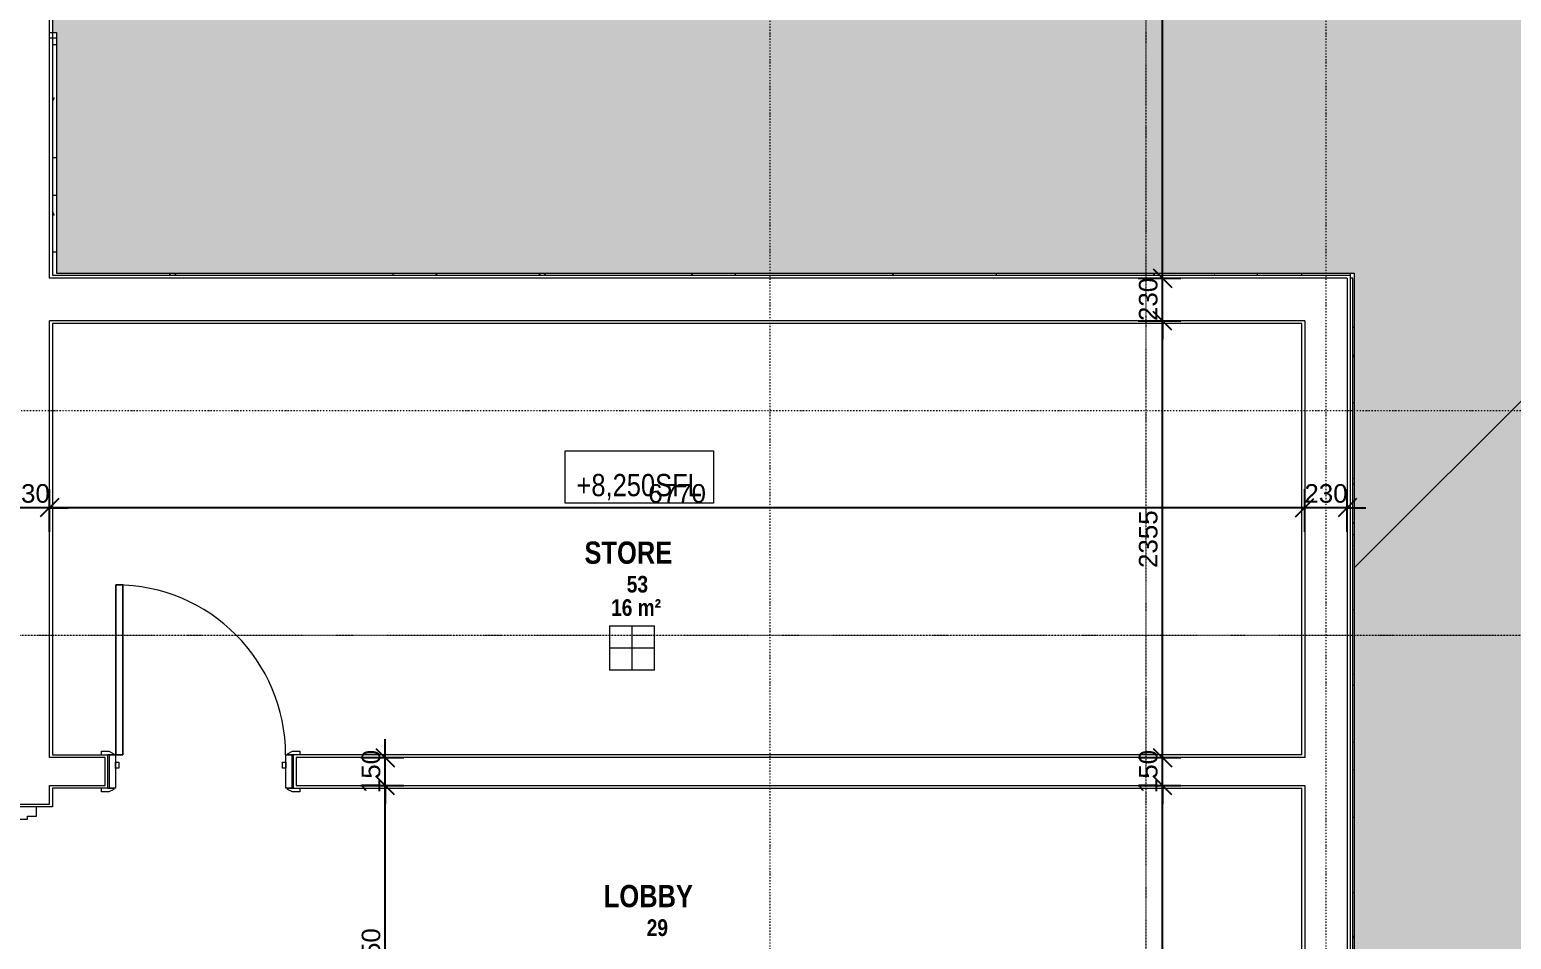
# Model space of a CAD drawing. Header units: millimetres. Extents: x -21051 to 202668, y -15646 to 13691.
# Drawn here: x 128774 to 136766, y -1144 to 3760 of the extents above; entities that cross this region are included whole.
import ezdxf

# ---------------------------------------------------------------- set-up
doc = ezdxf.new("R2010")
doc.units = ezdxf.units.MM
doc.linetypes.add('Dash dot', pattern=[15.875, 6.35, -4.7625, 0, -4.7625])
doc.linetypes.add('TD_Level Line', pattern=[8, 4, -2, 0, -2])
for name, color, linetype, lineweight in [('A-ANNO-DIMS', 211, 'Continuous', 9), ('A-AREA-IDEN', 2, 'Continuous', 9), ('A-DETL-MBND', 5, 'Continuous', 5), ('A-DOOR', 31, 'Continuous', 5), ('A-DOOR-FRAM', 31, 'Continuous', 5), ('A-FLOR', 192, 'Continuous', 5), ('A-ROOF', 132, 'Continuous', 5), ('A-ROOF-PATT', 132, 'Continuous', 5), ('A-WALL', 113, 'Continuous', 5), ('G-ANNO-DIMS', 111, 'Continuous', 9), ('G-ANNO-SYMB', 111, 'Continuous', 9), ('I-WALL', 2, 'Continuous', 5), ('S-GRID', 1, 'Continuous', 9)]:
    doc.layers.add(name, color=color, linetype=linetype, lineweight=lineweight)
doc.layers.get('0').off()
doc.styles.add('Arial Narrow_1', font='ARIALN.TTF', dxfattribs={"height": 120})
doc.styles.add('Arial Narrow_B', font='ARIALNB.TTF', dxfattribs={"height": 90})
doc.styles.add('Arial Narrow_B_1', font='ARIALNB.TTF', dxfattribs={"height": 120})
doc.styles.add('Arial_3', font='arial.ttf', dxfattribs={"height": 100})
doc.dimstyles.new('Arial_1_0', dxfattribs={"dimscale": 304.8, "dimtxt": 102.02594, "dimasz": 0.328084, "dimexe": 0.328084, "dimexo": 0.0625, "dimgap": 0.082021, "dimtad": 1, "dimdec": 0, "dimzin": 0, "dimdsep": 46, "dimtxsty": 'Arial_3', "dimblk1": 'OBLIQUE', "dimblk2": 'OBLIQUE', "dimsah": 1, "dimcen": 0.09, "dimdle": 0.328084, "dimazin": 0, "dimtfac": 1, "dimtdec": 4, "dimtix": 1, "dimtmove": 0, "dimatfit": 3, "dimfxl": 0.492126, "dimfxlon": 1, "dimtvp": 1, "dimtolj": 1, "dimtzin": 0, "dimarcsym": 2})
pattern_1 = [(0, (124733.37, -5362.75), (406.4, 101.6), [33.528, -271.272, 33.528, -271.272, -1625.6]), (0, (124733.37, -5362.75), (406.4, 101.6), [-609.6, 33.528, -576.072, 33.528, -271.272, -711.2]), (0, (124733.37, -5362.75), (406.4, 101.6), [-1524, 33.528, -169.672, 33.528, -474.472]), (120, (124885.77, -5311.95), (-291.1882, 301.1527), [33.528, -271.272, 33.528, -1896.872]), (120, (124885.77, -5311.95), (-291.1882, 301.1527), [-338.328, -271.272, 33.528, -576.072, -1016]), (120, (124885.77, -5311.95), (-291.1882, 301.1527), [-1219.2, 33.528, -271.272, 33.528, -677.672]), (120, (124885.77, -5311.95), (-291.1882, 301.1527), [-1557.528, -169.672, 33.528, -474.472]), (240, (124936.57, -5108.75), (-115.2118, -402.7527), [33.528, -271.272, 33.528, -1896.872]), (240, (124936.57, -5108.75), (-115.2118, -402.7527), [-338.328, -271.272, 33.528, -576.072, -1016]), (240, (124936.57, -5108.75), (-115.2118, -402.7527), [-1219.2, 33.528, -271.272, 33.528, -677.672]), (240, (124936.57, -5108.75), (-115.2118, -402.7527), [-1557.528, -169.672, 33.528, -474.472])]

# ---------------------------------------------------------------- blocks, each defined once
blk = doc.blocks.new('Doors_IntSgl - 1000x2700mm-1230373-02_Pent floor')
at = {"layer": 'A-DOOR'}
for p, q in [((-535, 110), (-495, 110)), ((-535, 90), (-535, 110)), ((-465, 90), (-500, 90)), ((-495, 110), (-469, 96)), ((500, 90), (465, 90)), ((469, 96), (495, 110)), ((495, 110), (535, 110)), ((535, 110), (535, 90)), ((-535, -110), (-535, -90)), ((-495, -110), (-535, -110)), ((-500, -90), (-465, -90)), ((-469, -96), (-495, -110)), ((420, -90), (458, -90)), ((420, -1006), (420, -90)), ((420, -90), (420, -1006)), ((458, -90), (420, -90)), ((458, -90), (458, -1006)), ((458, -1006), (458, -90)), ((465, -90), (500, -90)), ((495, -110), (469, -96)), ((535, -110), (495, -110)), ((535, -90), (535, -110)), ((458, -1006), (420, -1006)), ((420, -1006), (458, -1006))]:
    blk.add_line(p, q, dxfattribs=at)
for centre, radius, start, end in [((-473, 89), 8.06, 7.12502, 60.25512), ((473, 89), 8.06, 119.74488, 172.87498), ((-473, -89), 8.06, 299.74488, 352.87498), ((-473, -89), 8.06, 299.74488, 352.87498), ((458, -90), 916, 180, 270), ((473, -89), 8.06, 187.12502, 240.25512), ((473, -89), 8.06, 187.12502, 240.25512)]:
    blk.add_arc(centre, radius, start, end, dxfattribs=at)
at = {"layer": 'A-DOOR-FRAM'}
for p, q in [((-492, 90), (-460, 90)), ((-492, -90), (-492, 90)), ((-460, 90), (-460, -90)), ((460, 90), (492, 90)), ((460, -90), (460, 90)), ((492, 90), (492, -90)), ((-460, -18), (-441, -18)), ((-460, -50), (-460, -18)), ((-441, -50), (-460, -50)), ((-441, -18), (-441, -50)), ((441, -18), (460, -18)), ((441, -50), (441, -18)), ((460, -50), (441, -50)), ((460, -18), (460, -50)), ((-460, -90), (-492, -90)), ((492, -90), (460, -90))]:
    blk.add_line(p, q, dxfattribs=at)
blk = doc.blocks.new('M_Door-Passage-Uneven-Flush - 1350 x 2000mm-1230447-02_Pent floor')
at = {"layer": 'A-DOOR'}
for p, q in [((-750, 111.35), (-750, 1161.35)), ((-750, 1161.35), (-705, 1161.35)), ((-705, 1161.35), (-705, 111.35)), ((750, 561.35), (705, 561.35)), ((705, 561.35), (705, 111.35)), ((750, 111.35), (750, 561.35)), ((-705, 111.35), (-750, 111.35)), ((705, 111.35), (750, 111.35))]:
    blk.add_line(p, q, dxfattribs=at)
for centre, radius, start, end in [((-750, 111.35), 1050, 0, 90), ((750, 111.35), 450, 90, 180)]:
    blk.add_arc(centre, radius, start, end, dxfattribs=at)
at = {"layer": 'A-DOOR-FRAM'}
for p, q in [((-750, 111.35), (-800, 111.35)), ((-800, 111.35), (-800, -38.65)), ((-750, 61.5875), (-750, 111.35)), ((750, 111.35), (750, 61.5875)), ((800, 111.35), (750, 111.35)), ((800, -38.65), (800, 111.35)), ((-734.125, 61.5875), (-750, 61.5875)), ((-750, -38.65), (-750, 10.5625)), ((-750, 10.5625), (-734.125, 10.5625)), ((-734.125, 10.5625), (-734.125, 61.5875)), ((750, 61.5875), (734.125, 61.5875)), ((734.125, 61.5875), (734.125, 10.5625)), ((734.125, 10.5625), (750, 10.5625)), ((750, 10.5625), (750, -38.65)), ((-800, -38.65), (-750, -38.65)), ((750, -38.65), (800, -38.65))]:
    blk.add_line(p, q, dxfattribs=at)
blk = doc.blocks.new('Room Tag B - Medium_rfaX - Name and Number-1261570-02_Pent floor')
at = {"layer": 'A-AREA-IDEN'}
for p, q in [((-2.752, -5.004), (-2.752, -2.604)), ((-2.752, -2.604), (-0.352, -2.604)), ((-1.552, -2.604), (-1.552, -5.004)), ((-0.352, -2.604), (-0.352, -5.004)), ((-2.752, -3.804), (-0.352, -3.804)), ((-0.352, -5.004), (-2.752, -5.004))]:
    blk.add_line(p, q, dxfattribs=at)
blk = doc.blocks.new('Spot Elevations - _-1243852-02_Pent floor')
at = {"layer": 'G-ANNO-DIMS'}
for p, q in [((-4, 0), (-4, 2.8125)), ((-4, 2.8125), (4, 2.8125)), ((4, 2.8125), (4, 0)), ((4, 0), (-4, 0))]:
    blk.add_line(p, q, dxfattribs=at)
blk = doc.blocks.new('_Oblique')
at = {"color": 0, "linetype": 'ByBlock', "lineweight": -2}
blk.add_line((-0.5, -0.5), (0.5, 0.5), dxfattribs=at)
blk = doc.blocks.new('*D1495')
at = {"layer": 'A-ANNO-DIMS', "color": 0, "lineweight": -2, "transparency": 16777216}
for p, q in [((134884.2, -2939.2), (134884.2, -214.2)), ((134753.2, -314.2), (134984.2, -314.2)), ((134753.2, -2839.2), (134984.2, -2839.2))]:
    blk.add_line(p, q, dxfattribs=at)
at = {"layer": 'Defpoints', "color": 0, "transparency": 16777216}
for p in [(134734.2, -314.2), (134884.2, -314.2), (134734.2, -2839.2)]:
    blk.add_point(p, dxfattribs=at)
at = {"layer": 'A-ANNO-DIMS', "color": 0, "lineweight": -2, "transparency": 16777216, "xscale": 100, "yscale": 100, "zscale": 100}
for p, rotation in [((134884.2, -314.2), 90), ((134884.2, -2839.2), 270)]:
    blk.add_blockref('_Oblique', p, dxfattribs=dict(at, rotation=rotation))
at = {"layer": 'A-ANNO-DIMS', "color": 0, "transparency": 16777216, "insert": (134808.1, -1576.7), "char_height": 100, "width": 369.177, "attachment_point": 5, "rotation": 90, "style": 'Arial_3'}
blk.add_mtext('\\A1;2525', dxfattribs=at)
blk = doc.blocks.new('*D1496')
at = {"layer": 'A-ANNO-DIMS', "color": 0, "lineweight": -2, "transparency": 16777216}
for p, q in [((134884.2, -164.2), (134884.2, -64.2)), ((134753.2, -164.2), (134984.2, -164.2)), ((134884.2, -314.2), (134884.2, -164.2)), ((134753.2, -314.2), (134984.2, -314.2)), ((134884.2, -314.2), (134884.2, -414.2))]:
    blk.add_line(p, q, dxfattribs=at)
at = {"layer": 'Defpoints', "color": 0, "transparency": 16777216}
for p in [(134734.2, -164.2), (134884.2, -164.2), (134734.2, -314.2)]:
    blk.add_point(p, dxfattribs=at)
at = {"layer": 'A-ANNO-DIMS', "color": 0, "lineweight": -2, "transparency": 16777216, "xscale": 100, "yscale": 100, "zscale": 100}
for p, rotation in [((134884.2, -164.2), 270), ((134884.2, -314.2), 90)]:
    blk.add_blockref('_Oblique', p, dxfattribs=dict(at, rotation=rotation))
at = {"layer": 'A-ANNO-DIMS', "color": 0, "transparency": 16777216, "insert": (134808.1, -239.2), "char_height": 100, "width": 276.883, "attachment_point": 5, "rotation": 90, "style": 'Arial_3'}
blk.add_mtext('\\A1;150', dxfattribs=at)
blk = doc.blocks.new('*D1497')
at = {"layer": 'A-ANNO-DIMS', "color": 0, "lineweight": -2, "transparency": 16777216}
for p, q in [((134884.2, -264.2), (134884.2, 2290.8)), ((134753.2, 2190.8), (134984.2, 2190.8)), ((134753.2, -164.2), (134984.2, -164.2))]:
    blk.add_line(p, q, dxfattribs=at)
at = {"layer": 'Defpoints', "color": 0, "transparency": 16777216}
for p in [(134734.2, 2190.8), (134884.2, 2190.8), (134734.2, -164.2)]:
    blk.add_point(p, dxfattribs=at)
at = {"layer": 'A-ANNO-DIMS', "color": 0, "lineweight": -2, "transparency": 16777216, "xscale": 100, "yscale": 100, "zscale": 100}
for p, rotation in [((134884.2, 2190.8), 90), ((134884.2, -164.2), 270)]:
    blk.add_blockref('_Oblique', p, dxfattribs=dict(at, rotation=rotation))
at = {"layer": 'A-ANNO-DIMS', "color": 0, "transparency": 16777216, "insert": (134808.1, 1013.3), "char_height": 100, "width": 369.177, "attachment_point": 5, "rotation": 90, "style": 'Arial_3'}
blk.add_mtext('\\A1;2355', dxfattribs=at)
blk = doc.blocks.new('*D1498')
at = {"layer": 'A-ANNO-DIMS', "color": 0, "lineweight": -2, "transparency": 16777216}
for p, q in [((134884.2, 2420.8), (134884.2, 2520.8)), ((134753.2, 2420.8), (134984.2, 2420.8)), ((134884.2, 2190.8), (134884.2, 2420.8)), ((134753.2, 2190.8), (134984.2, 2190.8)), ((134884.2, 2190.8), (134884.2, 2090.8))]:
    blk.add_line(p, q, dxfattribs=at)
at = {"layer": 'Defpoints', "color": 0, "transparency": 16777216}
for p in [(134734.2, 2420.8), (134884.2, 2420.8), (134734.2, 2190.8)]:
    blk.add_point(p, dxfattribs=at)
at = {"layer": 'A-ANNO-DIMS', "color": 0, "lineweight": -2, "transparency": 16777216, "xscale": 100, "yscale": 100, "zscale": 100}
for p, rotation in [((134884.2, 2420.8), 270), ((134884.2, 2190.8), 90)]:
    blk.add_blockref('_Oblique', p, dxfattribs=dict(at, rotation=rotation))
at = {"layer": 'A-ANNO-DIMS', "color": 0, "transparency": 16777216, "insert": (134808.1, 2305.8), "char_height": 100, "width": 276.883, "attachment_point": 5, "rotation": 90, "style": 'Arial_3'}
blk.add_mtext('\\A1;230', dxfattribs=at)
blk = doc.blocks.new('*D1499')
at = {"layer": 'A-ANNO-DIMS', "color": 0, "lineweight": -2, "transparency": 16777216}
for p, q in [((134884.2, 2320.8), (134884.2, 7520.8)), ((134753.2, 7420.8), (134984.2, 7420.8)), ((134753.2, 2420.8), (134984.2, 2420.8))]:
    blk.add_line(p, q, dxfattribs=at)
at = {"layer": 'Defpoints', "color": 0, "transparency": 16777216}
for p in [(134734.2, 7420.8), (134884.2, 7420.8), (134734.2, 2420.8)]:
    blk.add_point(p, dxfattribs=at)
at = {"layer": 'A-ANNO-DIMS', "color": 0, "lineweight": -2, "transparency": 16777216, "xscale": 100, "yscale": 100, "zscale": 100}
for p, rotation in [((134884.2, 7420.8), 90), ((134884.2, 2420.8), 270)]:
    blk.add_blockref('_Oblique', p, dxfattribs=dict(at, rotation=rotation))
at = {"layer": 'A-ANNO-DIMS', "color": 0, "transparency": 16777216, "insert": (134808.1, 4920.8), "char_height": 100, "width": 369.177, "attachment_point": 5, "rotation": 90, "style": 'Arial_3'}
blk.add_mtext('\\A1;5000', dxfattribs=at)
blk = doc.blocks.new('*D1504')
at = {"layer": 'A-ANNO-DIMS', "color": 0, "lineweight": -2, "transparency": 16777216}
for p, q in [((130692, -2264.2), (130692, -214.2)), ((130561.1, -314.2), (130792, -314.2)), ((130561.1, -2164.2), (130792, -2164.2))]:
    blk.add_line(p, q, dxfattribs=at)
at = {"layer": 'Defpoints', "color": 0, "transparency": 16777216}
for p in [(130542, -314.2), (130692, -314.2), (130542, -2164.2)]:
    blk.add_point(p, dxfattribs=at)
at = {"layer": 'A-ANNO-DIMS', "color": 0, "lineweight": -2, "transparency": 16777216, "xscale": 100, "yscale": 100, "zscale": 100}
for p, rotation in [((130692, -314.2), 90), ((130692, -2164.2), 270)]:
    blk.add_blockref('_Oblique', p, dxfattribs=dict(at, rotation=rotation))
at = {"layer": 'A-ANNO-DIMS', "color": 0, "transparency": 16777216, "insert": (130616, -1239.2), "char_height": 100, "width": 369.177, "attachment_point": 5, "rotation": 90, "style": 'Arial_3'}
blk.add_mtext('\\A1;1850', dxfattribs=at)
blk = doc.blocks.new('*D1505')
at = {"layer": 'A-ANNO-DIMS', "color": 0, "lineweight": -2, "transparency": 16777216}
for p, q in [((130692, -164.2), (130692, -64.2)), ((130561.1, -164.2), (130792, -164.2)), ((130692, -314.2), (130692, -164.2)), ((130561.1, -314.2), (130792, -314.2)), ((130692, -314.2), (130692, -414.2))]:
    blk.add_line(p, q, dxfattribs=at)
at = {"layer": 'Defpoints', "color": 0, "transparency": 16777216}
for p in [(130542, -164.2), (130692, -164.2), (130542, -314.2)]:
    blk.add_point(p, dxfattribs=at)
at = {"layer": 'A-ANNO-DIMS', "color": 0, "lineweight": -2, "transparency": 16777216, "xscale": 100, "yscale": 100, "zscale": 100}
for p, rotation in [((130692, -164.2), 270), ((130692, -314.2), 90)]:
    blk.add_blockref('_Oblique', p, dxfattribs=dict(at, rotation=rotation))
at = {"layer": 'A-ANNO-DIMS', "color": 0, "transparency": 16777216, "insert": (130616, -239.2), "char_height": 100, "width": 276.883, "attachment_point": 5, "rotation": 90, "style": 'Arial_3'}
blk.add_mtext('\\A1;150', dxfattribs=at)
blk = doc.blocks.new('*D1380')
at = {"layer": 'A-ANNO-DIMS', "color": 0, "lineweight": -2, "transparency": 16777216}
for p, q in [((135651.6, 1052.3), (135651.6, 1283.2)), ((135881.6, 1052.3), (135881.6, 1283.2)), ((135651.6, 1183.2), (135551.6, 1183.2)), ((135881.6, 1183.2), (135651.6, 1183.2)), ((135881.6, 1183.2), (135981.6, 1183.2))]:
    blk.add_line(p, q, dxfattribs=at)
at = {"layer": 'Defpoints', "color": 0, "transparency": 16777216}
for p in [(135651.6, 1183.2), (135651.6, 1033.2), (135881.6, 1033.2)]:
    blk.add_point(p, dxfattribs=at)
at = {"layer": 'A-ANNO-DIMS', "color": 0, "lineweight": -2, "transparency": 16777216, "xscale": 100, "yscale": 100, "zscale": 100}
blk.add_blockref('_Oblique', (135651.6, 1183.2), dxfattribs=at)
at = {"layer": 'A-ANNO-DIMS', "color": 0, "lineweight": -2, "transparency": 16777216, "xscale": 100, "yscale": 100, "zscale": 100, "rotation": 180}
blk.add_blockref('_Oblique', (135881.6, 1183.2), dxfattribs=at)
at = {"layer": 'A-ANNO-DIMS', "color": 0, "transparency": 16777216, "insert": (135766.6, 1259.3), "char_height": 100, "width": 276.883, "attachment_point": 5, "style": 'Arial_3'}
blk.add_mtext('\\A1;230', dxfattribs=at)
blk = doc.blocks.new('*D1381')
at = {"layer": 'A-ANNO-DIMS', "color": 0, "lineweight": -2, "transparency": 16777216}
for p, q in [((128881.6, 1052.3), (128881.6, 1283.2)), ((135651.6, 1052.3), (135651.6, 1283.2)), ((135751.6, 1183.2), (128781.6, 1183.2))]:
    blk.add_line(p, q, dxfattribs=at)
at = {"layer": 'Defpoints', "color": 0, "transparency": 16777216}
for p in [(128881.6, 1183.2), (128881.6, 1033.2), (135651.6, 1033.2)]:
    blk.add_point(p, dxfattribs=at)
at = {"layer": 'A-ANNO-DIMS', "color": 0, "lineweight": -2, "transparency": 16777216, "xscale": 100, "yscale": 100, "zscale": 100, "rotation": 180}
blk.add_blockref('_Oblique', (128881.6, 1183.2), dxfattribs=at)
at = {"layer": 'A-ANNO-DIMS', "color": 0, "lineweight": -2, "transparency": 16777216, "xscale": 100, "yscale": 100, "zscale": 100}
blk.add_blockref('_Oblique', (135651.6, 1183.2), dxfattribs=at)
at = {"layer": 'A-ANNO-DIMS', "color": 0, "transparency": 16777216, "insert": (132266.6, 1259.3), "char_height": 100, "width": 369.177, "attachment_point": 5, "style": 'Arial_3'}
blk.add_mtext('\\A1;6770', dxfattribs=at)
blk = doc.blocks.new('*D1382')
at = {"layer": 'A-ANNO-DIMS', "color": 0, "lineweight": -2, "transparency": 16777216}
for p, q in [((128651.6, 1052.3), (128651.6, 1283.2)), ((128881.6, 1052.3), (128881.6, 1283.2)), ((128651.6, 1183.2), (128551.6, 1183.2)), ((128881.6, 1183.2), (128651.6, 1183.2)), ((128881.6, 1183.2), (128981.6, 1183.2))]:
    blk.add_line(p, q, dxfattribs=at)
at = {"layer": 'Defpoints', "color": 0, "transparency": 16777216}
for p in [(128651.6, 1183.2), (128651.6, 1033.2), (128881.6, 1033.2)]:
    blk.add_point(p, dxfattribs=at)
at = {"layer": 'A-ANNO-DIMS', "color": 0, "lineweight": -2, "transparency": 16777216, "xscale": 100, "yscale": 100, "zscale": 100}
blk.add_blockref('_Oblique', (128651.6, 1183.2), dxfattribs=at)
at = {"layer": 'A-ANNO-DIMS', "color": 0, "lineweight": -2, "transparency": 16777216, "xscale": 100, "yscale": 100, "zscale": 100, "rotation": 180}
blk.add_blockref('_Oblique', (128881.6, 1183.2), dxfattribs=at)
at = {"layer": 'A-ANNO-DIMS', "color": 0, "transparency": 16777216, "insert": (128766.6, 1259.3), "char_height": 100, "width": 276.883, "attachment_point": 5, "style": 'Arial_3'}
blk.add_mtext('\\A1;230', dxfattribs=at)

msp = doc.modelspace()

# ---------------------------------------------------------------- hatches: boundary and pattern name
at = {"layer": 'A-DETL-MBND'}
h = msp.add_hatch(dxfattribs=at)
h.set_pattern_fill('FP_15', color=256, style=0, pattern_type=2)
h.set_pattern_definition(pattern_1)
h.paths.add_polyline_path([(129120.3, 2435.8), (135636.6, 2435.8), (135636.6, 2447.3), (128919.2, 2447.3), (128919.2, 3716.3), (128896.6, 3716.3), (128897.4, 2435.8), (128919.2, 2435.8)])
h = msp.add_hatch(dxfattribs=at)
h.set_pattern_fill('FP_15', color=256, style=0, pattern_type=2)
h.set_pattern_definition(pattern_1)
h.paths.add_polyline_path([(135907.7, -5304.7), (135919.2, -5304.7), (135919.2, 2447.3), (135896.6, 2447.3), (135896.6, 2420.8), (135911.6, 2420.8), (135911.6, -2748.4), (135896.6, -2748.4), (135896.6, -5304.7)])
at = {"layer": 'A-ROOF-PATT'}
h = msp.add_hatch(dxfattribs=at)
h.set_pattern_fill('FP_4', color=256, style=0, pattern_type=2)
h.set_pattern_definition([(95.321, (133020.7114, 1397.982), (126.991261, -1422.777465), [109.552, -2629.24]), (0, (133010.55, 1507.06), (127, 118.565), [10.16, -116.84]), (180, (133137.55, 1516.55), (-127, -118.565), [35.56, -91.44]), (270, (133101.99, 1516.55), (127, -118.565), [11.856, -106.708]), (90, (133020.71, 1504.69), (-127, 118.565), [11.856, -106.708]), (180, (133020.71, 1516.55), (-127, -118.565), [10.16, -116.84]), (180, (133137.55, 1507.06), (-127, -118.565), [25.4, -101.6]), (264.679, (133112.1514, 1507.062), (-126.991261, -1422.777465), [109.552, -2629.24]), (230.782, (133112.1514, 1501.134), (1650.990985, 2015.6072356), [32.138, -3181.648]), (197.286, (133091.83, 1476.235), (-253.99939, -118.566), [31.922, -367.1]), (162.714, (133061.35, 1466.75), (253.99939, -118.566), [31.922, -367.1]), (129.218, (133030.8714, 1476.235), (-1650.990985, 2015.6072356), [32.138, -3181.648]), (198.981, (133085.4814, 1484.534), (1396.997354, 474.2663295), [25.517, -2526.225]), (161.019, (133061.3514, 1476.235), (-1396.997354, 474.2663295), [25.517, -2526.225]), (129.321, (133037.2214, 1484.534), (-1269.9923843, 1541.347746), [26.055, -2579.41]), (230.679, (133101.9914, 1504.69), (1269.9923843, 1541.347746), [26.055, -2579.41])])
h.paths.add_polyline_path([(135919.2, 858.5), (142481.6, 7420.8), (128881.6, 7420.8), (128881.6, 6835.8), (128896.6, 6835.8), (128896.6, 3744.2), (128919.2, 3744.2), (128919.2, 2447.3), (135919.2, 2447.3), (135919.2, 1668.6)])
h = msp.add_hatch(dxfattribs=at)
h.set_pattern_fill('FP_5', color=256, style=0, pattern_type=2)
h.set_pattern_definition([(5.321, (134349.0554, 614.184), (-1422.777465, -126.991261), [109.552, -2629.24]), (270, (134458.14, 624.34), (118.565, -127), [10.16, -116.84]), (90, (134467.62, 497.34), (-118.565, 127), [35.56, -91.44]), (180, (134467.62, 532.9), (-118.565, -127), [11.856, -106.708]), (0, (134455.76, 614.18), (118.565, 127), [11.856, -106.708]), (90, (134467.62, 614.18), (-118.565, 127), [10.16, -116.84]), (90, (134458.14, 497.34), (-118.565, 127), [25.4, -101.6]), (174.679, (134458.1354, 522.744), (-1422.777465, 126.991261), [109.552, -2629.24]), (140.782, (134452.2074, 522.744), (2015.6072356, -1650.990985), [32.138, -3181.648]), (107.286, (134427.31, 543.064), (-118.566, 253.99939), [31.922, -367.1]), (72.714, (134417.823, 573.544), (-118.566, -253.99939), [31.922, -367.1]), (39.218, (134427.3084, 604.024), (2015.6072356, 1650.990985), [32.138, -3181.648]), (108.981, (134435.6084, 549.414), (474.2663295, -1396.9973541), [25.517, -2526.225]), (71.019, (134427.3084, 573.544), (474.2663295, 1396.9973541), [25.517, -2526.225]), (39.321, (134435.6084, 597.674), (1541.347746, 1269.9923843), [26.055, -2579.41]), (140.679, (134455.7644, 532.904), (1541.347746, -1269.9923843), [26.055, -2579.41])])
h.paths.add_polyline_path([(142481.6, -9009.2), (142481.6, 7420.8), (135919.2, 858.5), (135919.2, -2446.8), (142356.1, -8883.7)])

# ---------------------------------------------------------------- linework, layer by layer
at = {"layer": 'A-DETL-MBND'}
for p, q in [((135636.6, 2435.8), (135636.6, 2447.3)), ((135896.6, 2447.3), (135896.6, 2435.8))]:
    msp.add_line(p, q, dxfattribs=at)
at = {"layer": 'A-FLOR'}
for p, q in [((135911.6, 2420.8), (135896.6, 2420.8)), ((135911.6, -2748.4), (135911.6, 2420.8))]:
    msp.add_line(p, q, dxfattribs=at)
at = {"layer": 'A-ROOF'}
for p, q in [((135919.2, 858.5), (142481.6, 7420.8)), ((128919.2, 3744.2), (128919.2, 2447.3)), ((128919.2, 2447.3), (135919.2, 2447.3)), ((135919.2, 2447.3), (135919.2, -5332.6))]:
    msp.add_line(p, q, dxfattribs=at)
at = {"layer": 'A-ROOF', "lineweight": 9}
for p, q in [((128881.6, 3744.2), (128919.2, 3744.2)), ((128881.6, 3716.3), (128919.2, 3716.3))]:
    msp.add_line(p, q, dxfattribs=at)
at = {"layer": 'A-WALL', "lineweight": 18}
for p, q in [((128881.6, 2420.8), (128881.6, 6820.8)), ((135881.6, 2420.8), (128881.6, 2420.8)), ((135881.6, 2420.8), (135881.6, -6944.2)), ((128881.6, -164.2), (128881.6, 2190.8)), ((135651.6, 2190.8), (128881.6, 2190.8)), ((135651.6, 2190.8), (135651.6, -164.2)), ((128896.6, -149.2), (129196.6, -149.2)), ((129196.6, -329.2), (129196.6, -149.2)), ((135636.6, -149.2), (130196.6, -149.2)), ((130196.6, -329.2), (130196.6, -149.2)), ((129181.6, -164.2), (128881.6, -164.2)), ((129181.6, -314.2), (129181.6, -164.2)), ((130211.6, -164.2), (130211.6, -314.2)), ((135651.6, -164.2), (130211.6, -164.2)), ((128881.6, -414.2), (128881.6, -314.2)), ((128881.6, -314.2), (129181.6, -314.2)), ((130211.6, -314.2), (135651.6, -314.2)), ((135651.6, -314.2), (135651.6, -6944.2)), ((129196.6, -329.2), (128896.6, -329.2)), ((130196.6, -329.2), (135636.6, -329.2)), ((128651.6, -414.2), (128881.6, -414.2))]:
    msp.add_line(p, q, dxfattribs=at)
at = {"layer": 'G-ANNO-SYMB', "linetype": 'TD_Level Line', "lineweight": 18}
for p, q in [((134795.3, 12010), (134795.3, -13985.5)), ((114217.8, 496.5), (143536.4, 496.5))]:
    msp.add_line(p, q, dxfattribs=at)
at = {"layer": 'I-WALL', "lineweight": 18}
for p, q in [((128896.6, 6835.8), (128896.6, 2435.8)), ((128896.6, 2435.8), (135896.6, 2435.8)), ((135896.6, 2435.8), (135896.6, -5304.7)), ((128896.6, 2175.8), (128896.6, -149.2)), ((135636.6, 2175.8), (128896.6, 2175.8)), ((135636.6, -149.2), (135636.6, 2175.8)), ((128896.6, -329.2), (128896.6, -429.2)), ((135636.6, -6944.2), (135636.6, -329.2)), ((128896.6, -429.2), (128811.6, -429.2))]:
    msp.add_line(p, q, dxfattribs=at)
at = {"layer": 'S-GRID', "linetype": 'Dash dot', "lineweight": 18}
for p, q in [((132766.6, 8999.9), (132766.6, -11369.2)), ((135766.6, 8999.9), (135766.6, -11369.2)), ((141737.6, 1705.8), (116963.2, 1705.8))]:
    msp.add_line(p, q, dxfattribs=at)

# ---------------------------------------------------------------- block references
at = {"layer": 'A-AREA-IDEN', "xscale": 99.99999999999994, "yscale": 99.99999999999994, "zscale": 99.99999999999994}
msp.add_blockref('Room Tag B - Medium_rfaX - Name and Number-1261570-02_Pent floor', (132178.3, 807.3), dxfattribs=at)
at = {"layer": 'A-DOOR'}
for name, p, rotation in [('Doors_IntSgl - 1000x2700mm-1230373-02_Pent floor', (129696.6, -239.2), 180), ('M_Door-Passage-Uneven-Flush - 1350 x 2000mm-1230447-02_Pent floor', (128772.9, -1229.2), 90.00000000000007)]:
    msp.add_blockref(name, p, dxfattribs=dict(at, rotation=rotation))
at = {"layer": 'G-ANNO-DIMS', "xscale": 99.99999999999994, "yscale": 99.99999999999994, "zscale": 99.99999999999994}
msp.add_blockref('Spot Elevations - _-1243852-02_Pent floor', (132062, 1208), dxfattribs=at)

# ---------------------------------------------------------------- texts
at = {"layer": 'A-AREA-IDEN', "attachment_point": 1}
for s, insert, char_height, width, style in [('STORE', (131766.9, 1000.8), 120, 617.299, 'Arial Narrow_B_1'), ('53', (131995, 815.6), 90, 144.304, 'Arial Narrow_B'), ('16 m²', (131910.5, 689.6), 90, 328.692, 'Arial Narrow_B'), ('LOBBY', (131871, -850.5), 120, 625.316, 'Arial Narrow_B_1'), ('29', (132102.6, -1035.7), 90, 144.304, 'Arial Narrow_B')]:
    msp.add_mtext(s, dxfattribs=dict(at, insert=insert, char_height=char_height, width=width, style=style))
at = {"layer": 'G-ANNO-DIMS', "insert": (131723.7, 1365), "char_height": 120, "width": 812.014, "attachment_point": 1, "line_spacing_factor": 0.974696, "style": 'Arial Narrow_1'}
msp.add_mtext('+8,250SFL', dxfattribs=at)

# ---------------------------------------------------------------- dimensions: what is measured, and where the dimension line sits
at = {"layer": 'A-ANNO-DIMS'}
for base, p1, p2, override, picture, middle in [((134884.2, 7420.8), (134734.2, 2420.8), (134734.2, 7420.8), {"dimpost": '<>', "dimfxl": 5000}, '*D1499', (134808.1, 4920.8)), ((134884.2, 2420.8), (134734.2, 2190.8), (134734.2, 2420.8), {"dimpost": '<>', "dimfxl": 230}, '*D1498', (134808.1, 2305.8)), ((134884.2, 2190.8), (134734.2, -164.2), (134734.2, 2190.8), {"dimpost": '<>', "dimfxl": 2355}, '*D1497', (134808.1, 1013.3)), ((130692, -164.2), (130542, -314.2), (130542, -164.2), {"dimpost": '<>', "dimfxl": 150}, '*D1505', (130616, -239.2)), ((134884.2, -164.2), (134734.2, -314.2), (134734.2, -164.2), {"dimpost": '<>', "dimfxl": 150}, '*D1496', (134808.1, -239.2)), ((130692, -314.2), (130542, -2164.2), (130542, -314.2), {"dimpost": '<>', "dimfxl": 1850}, '*D1504', (130616, -1239.2)), ((134884.2, -314.2), (134734.2, -2839.2), (134734.2, -314.2), {"dimpost": '<>', "dimfxl": 2525}, '*D1495', (134808.1, -1576.7))]:
    dim = msp.add_linear_dim(base=base, p1=p1, p2=p2, angle=90, dimstyle='Arial_1_0', override=override, dxfattribs=at)
    dim.commit()
    dim.dimension.update_dxf_attribs({"geometry": picture, "text_midpoint": middle})
for base, p1, p2, override, picture, middle in [((128651.6, 1183.2), (128881.6, 1033.2), (128651.6, 1033.2), {"dimpost": '<>', "dimfxl": 230}, '*D1382', (128766.6, 1259.3)), ((128881.6, 1183.2), (135651.6, 1033.2), (128881.6, 1033.2), {"dimpost": '<>', "dimfxl": 6770}, '*D1381', (132266.6, 1259.3)), ((135651.6, 1183.2), (135881.6, 1033.2), (135651.6, 1033.2), {"dimpost": '<>', "dimfxl": 230}, '*D1380', (135766.6, 1259.3))]:
    dim = msp.add_linear_dim(base=base, p1=p1, p2=p2, dimstyle='Arial_1_0', override=override, dxfattribs=at)
    dim.commit()
    dim.dimension.update_dxf_attribs({"geometry": picture, "text_midpoint": middle})

doc.saveas('drawing.dxf')
